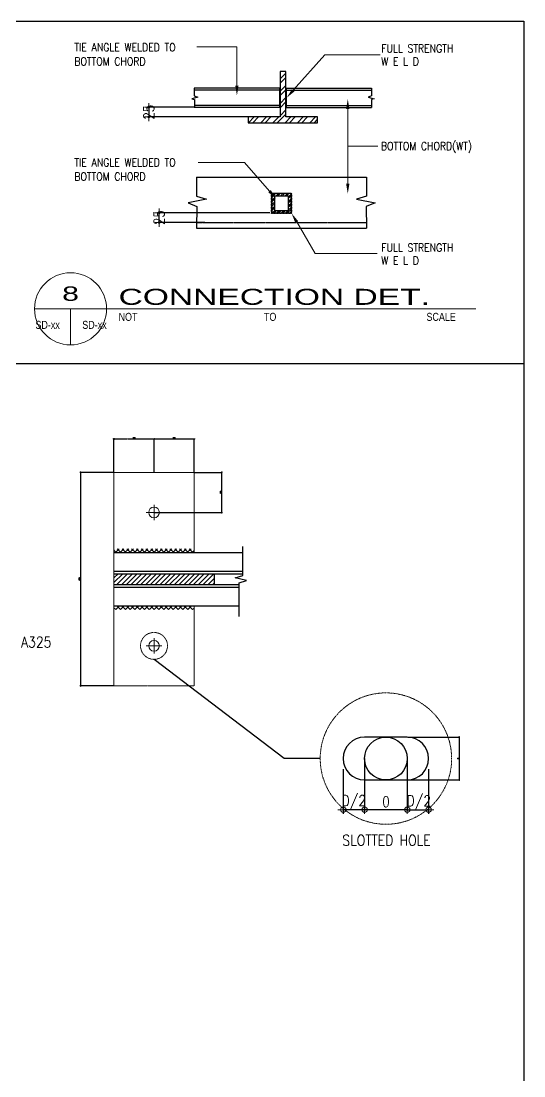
# Model space of a CAD drawing. Header units: millimetres. Extents: x -14320 to 437400, y -59080 to 73710.
# Drawn here: x 46562 to 55980, y -33711 to -13951 of the extents above; entities that cross this region are included whole.
import ezdxf
from ezdxf.enums import TextEntityAlignment as Align

# ---------------------------------------------------------------- set-up
doc = ezdxf.new("R2010")
doc.units = ezdxf.units.MM
doc.header["$LTSCALE"] = 10
doc.header["$MEASUREMENT"] = 0
for name, pattern in [('DASHDOT2', [0.5, 0.25, -0.125, 0, -0.125]), ('HIDDEN2', [0.1875, 0.125, -0.0625]), ('PHANTOM2', [1.25, 0.625, -0.125, 0.125, -0.125, 0.125, -0.125])]:
    doc.linetypes.add(name, pattern=pattern)
doc.layers.add('ANG', color=5, linetype='Continuous')
doc.layers.add('truss', color=3, linetype='Continuous')
for name, color, linetype, lineweight in [('DIM', 8, 'Continuous', 5), ('GRID', 9, 'Continuous', 5), ('HATCH', 8, 'Continuous', 5), ('S-Ablt', 1, 'Continuous', 9), ('S-Anno-Symb', 143, 'PHANTOM2', 13), ('S-DIMN-100', 1, 'Continuous', 5), ('TEXT', 2, 'Continuous', 20), ('WELD', 251, 'Continuous', 5)]:
    doc.layers.add(name, color=color, linetype=linetype, lineweight=lineweight)
doc.styles.add('1', font='simplex.shx', dxfattribs={"width": 0.85, "height": 40})
doc.styles.add('100', font='ROMANS.shx', dxfattribs={"width": 0.8, "height": 200})
doc.styles.add('40', font='simplex.shx', dxfattribs={"width": 0.8, "height": 20})
doc.styles.add('TITLE1', font='HELV.shx', dxfattribs={"height": 500})
doc.styles.add('TITLE2', font='HELV.shx', dxfattribs={"height": 400})
doc.dimstyles.new('ESCA10', dxfattribs={"dimtxt": 20, "dimasz": 0.25, "dimexe": 10, "dimexo": 10, "dimgap": 10, "dimtad": 1, "dimdec": 0, "dimrnd": 1, "dimdsep": 46, "dimtxsty": '40', "dimblk1": 'ESCADIM_ARW', "dimblk2": 'ESCADIM_ARW', "dimsah": 1, "dimcen": 50, "dimclrd": 1, "dimclre": 1, "dimclrt": 52, "dimadec": 0, "dimazin": 0, "dimtfac": 1, "dimtdec": 0, "dimtofl": 0, "dimtmove": 0, "dimatfit": 3, "dimldrblk": 'ESCADIM_ARW', "dimfxl": 1, "dimtolj": 1, "dimtzin": 0, "dimarcsym": 0})
doc.dimstyles.new('S-100-DIM-DB', dxfattribs={"dimscale": 50, "dimtxt": 2.5, "dimasz": 0.008, "dimexe": 0, "dimexo": 0, "dimgap": 1, "dimtad": 1, "dimdec": 0, "dimrnd": 0.5, "dimdsep": 46, "dimtxsty": '100', "dimblk": 'ESCA-DOT-1', "dimcen": 0.0025, "dimclrd": 1, "dimclre": 1, "dimclrt": 52, "dimadec": 0, "dimazin": 2, "dimtfac": 1, "dimtdec": 0, "dimtix": 1, "dimtmove": 2, "dimatfit": 3, "dimldrblk": 'ESCA-DOT-1', "dimfxl": 1, "dimtolj": 1, "dimtzin": 0, "dimarcsym": 0})

# ---------------------------------------------------------------- blocks, each defined once
blk = doc.blocks.new('ESCA-DOT-1')
at = {"layer": 'S-DIMN-100', "color": 5}
for p, q in [((-200, 0), (200, 0)), ((0, -200), (0, 200))]:
    blk.add_line(p, q, dxfattribs=at)
at = {"layer": 'S-DIMN-100', "color": 1, "const_width": 60}
blk.add_lwpolyline([(-30, 0, 1), (30, 0, 1)], format="xyb", close=True, dxfattribs=at)
blk = doc.blocks.new('*D185')
at = {"layer": 'Defpoints', "color": 0, "transparency": 16777216}
for p in [(49806, -15566), (48953, -15747), (50817, -15747)]:
    blk.add_point(p, dxfattribs=at)
at = {"layer": 'DIM', "color": 1, "lineweight": -2, "transparency": 16777216}
for p, q in [((49806, -15566), (48953, -15566)), ((48953, -15567), (48953, -15746)), ((50817, -15747), (48953, -15747))]:
    blk.add_line(p, q, dxfattribs=at)
at = {"layer": 'DIM', "color": 1, "lineweight": -2, "transparency": 16777216, "xscale": 0.4, "yscale": 0.4, "zscale": 0.4}
for p, rotation in [((48953, -15566), 90), ((48953, -15747), 270)]:
    blk.add_blockref('ESCA-DOT-1', p, dxfattribs=dict(at, rotation=rotation))
at = {"layer": 'DIM', "color": 52, "transparency": 16777216, "insert": (48953, -15657), "char_height": 200, "attachment_point": 5, "rotation": 90, "style": '100'}
blk.add_mtext('\\A1;25', dxfattribs=at)
blk = doc.blocks.new('*D186')
at = {"layer": 'Defpoints', "color": 0, "transparency": 16777216}
for p in [(49148, -17543), (51220, -17543), (50001, -17723)]:
    blk.add_point(p, dxfattribs=at)
at = {"layer": 'DIM', "color": 1, "lineweight": -2, "transparency": 16777216}
for p, q in [((51220, -17543), (49148, -17543)), ((49148, -17723), (49148, -17544)), ((50001, -17723), (49148, -17723))]:
    blk.add_line(p, q, dxfattribs=at)
at = {"layer": 'DIM', "color": 1, "lineweight": -2, "transparency": 16777216, "xscale": 0.4, "yscale": 0.4, "zscale": 0.4}
for p, rotation in [((49148, -17543), 90), ((49148, -17723), 270)]:
    blk.add_blockref('ESCA-DOT-1', p, dxfattribs=dict(at, rotation=rotation))
at = {"layer": 'DIM', "color": 52, "transparency": 16777216, "insert": (49148, -17633), "char_height": 200, "attachment_point": 5, "rotation": 90, "style": '100'}
blk.add_mtext('\\A1;25', dxfattribs=at)
blk = doc.blocks.new('*X150')
at = {"color": 0}
for p, q in [((-11.847, 53.69), (-11.845, 53.693)), ((-11.841, 53.685), (-11.847, 53.691)), ((-11.847, 53.684), (-11.841, 53.69)), ((-11.841, 53.679), (-11.847, 53.685)), ((-11.847, 53.678), (-11.841, 53.684)), ((-11.841, 53.673), (-11.847, 53.679)), ((-11.847, 53.672), (-11.841, 53.678)), ((-11.841, 53.667), (-11.847, 53.673)), ((-11.847, 53.666), (-11.841, 53.672)), ((-11.841, 53.661), (-11.847, 53.667)), ((-11.847, 53.66), (-11.841, 53.666)), ((-11.841, 53.655), (-11.847, 53.661)), ((-11.847, 53.654), (-11.841, 53.66)), ((-11.841, 53.649), (-11.847, 53.655)), ((-11.847, 53.648), (-11.841, 53.654)), ((-11.841, 53.643), (-11.847, 53.649)), ((-11.847, 53.642), (-11.841, 53.648)), ((-11.841, 53.637), (-11.847, 53.643)), ((-11.847, 53.636), (-11.841, 53.642)), ((-11.841, 53.631), (-11.847, 53.637)), ((-11.847, 53.63), (-11.841, 53.636)), ((-11.841, 53.625), (-11.847, 53.631)), ((-11.847, 53.624), (-11.841, 53.63)), ((-11.841, 53.619), (-11.847, 53.625)), ((-11.847, 53.618), (-11.841, 53.624)), ((-11.841, 53.613), (-11.847, 53.619)), ((-11.847, 53.612), (-11.841, 53.618)), ((-11.841, 53.607), (-11.847, 53.613)), ((-11.847, 53.606), (-11.841, 53.612)), ((-11.841, 53.601), (-11.847, 53.607)), ((-11.847, 53.6), (-11.841, 53.606)), ((-11.841, 53.595), (-11.847, 53.601)), ((-11.847, 53.594), (-11.841, 53.6)), ((-11.841, 53.589), (-11.847, 53.595)), ((-11.847, 53.588), (-11.841, 53.594)), ((-11.841, 53.583), (-11.847, 53.589)), ((-11.847, 53.582), (-11.841, 53.588)), ((-11.841, 53.577), (-11.847, 53.583)), ((-11.847, 53.576), (-11.841, 53.582)), ((-11.841, 53.571), (-11.847, 53.577)), ((-11.847, 53.57), (-11.841, 53.576)), ((-11.841, 53.565), (-11.847, 53.571)), ((-11.847, 53.564), (-11.841, 53.57)), ((-11.841, 53.559), (-11.847, 53.565)), ((-11.847, 53.558), (-11.841, 53.564)), ((-11.841, 53.553), (-11.847, 53.559)), ((-11.847, 53.552), (-11.841, 53.558)), ((-11.841, 53.547), (-11.847, 53.553)), ((-11.847, 53.546), (-11.841, 53.552)), ((-11.841, 53.541), (-11.847, 53.547)), ((-11.847, 53.54), (-11.841, 53.546)), ((-11.841, 53.535), (-11.847, 53.541)), ((-11.847, 53.534), (-11.841, 53.54)), ((-11.841, 53.529), (-11.847, 53.535)), ((-11.847, 53.528), (-11.841, 53.534)), ((-11.841, 53.523), (-11.847, 53.529)), ((-11.847, 53.522), (-11.841, 53.528)), ((-11.841, 53.517), (-11.847, 53.523)), ((-11.847, 53.516), (-11.841, 53.522)), ((-11.841, 53.511), (-11.847, 53.517)), ((-11.847, 53.51), (-11.841, 53.516)), ((-11.841, 53.505), (-11.847, 53.511)), ((-11.847, 53.504), (-11.841, 53.51)), ((-11.841, 53.499), (-11.847, 53.505)), ((-11.847, 53.498), (-11.841, 53.504)), ((-11.841, 53.493), (-11.847, 53.499)), ((-11.847, 53.492), (-11.841, 53.498)), ((-11.841, 53.487), (-11.847, 53.493)), ((-11.847, 53.486), (-11.841, 53.492)), ((-11.841, 53.481), (-11.847, 53.487)), ((-11.847, 53.48), (-11.841, 53.486)), ((-11.841, 53.475), (-11.847, 53.481)), ((-11.847, 53.474), (-11.841, 53.48)), ((-11.841, 53.469), (-11.847, 53.475)), ((-11.847, 53.468), (-11.841, 53.474)), ((-11.841, 53.463), (-11.847, 53.469)), ((-11.847, 53.462), (-11.841, 53.468)), ((-11.841, 53.457), (-11.847, 53.463)), ((-11.847, 53.456), (-11.841, 53.462)), ((-11.841, 53.451), (-11.847, 53.457)), ((-11.847, 53.45), (-11.841, 53.456)), ((-11.841, 53.445), (-11.847, 53.451)), ((-11.847, 53.444), (-11.841, 53.45)), ((-11.841, 53.439), (-11.847, 53.445)), ((-11.847, 53.438), (-11.841, 53.444)), ((-11.841, 53.433), (-11.847, 53.439)), ((-11.847, 53.432), (-11.841, 53.438)), ((-11.841, 53.427), (-11.847, 53.433)), ((-11.847, 53.426), (-11.841, 53.432)), ((-11.841, 53.691), (-11.843, 53.693)), ((-11.841, 53.421), (-11.847, 53.427)), ((-11.847, 53.42), (-11.841, 53.426)), ((-11.841, 53.415), (-11.847, 53.421)), ((-11.847, 53.414), (-11.841, 53.42)), ((-11.841, 53.409), (-11.847, 53.415)), ((-11.847, 53.408), (-11.841, 53.414)), ((-11.841, 53.403), (-11.847, 53.409)), ((-11.847, 53.402), (-11.841, 53.408)), ((-11.841, 53.397), (-11.847, 53.403)), ((-11.847, 53.396), (-11.841, 53.402)), ((-11.841, 53.391), (-11.847, 53.397)), ((-11.847, 53.39), (-11.841, 53.396)), ((-11.841, 53.385), (-11.847, 53.391)), ((-11.847, 53.384), (-11.841, 53.39)), ((-11.841, 53.379), (-11.847, 53.385)), ((-11.847, 53.378), (-11.841, 53.384)), ((-11.841, 53.373), (-11.847, 53.379)), ((-11.847, 53.372), (-11.841, 53.378)), ((-11.841, 53.367), (-11.847, 53.373)), ((-11.847, 53.366), (-11.841, 53.372)), ((-11.841, 53.361), (-11.847, 53.367)), ((-11.847, 53.36), (-11.841, 53.366)), ((-11.841, 53.355), (-11.847, 53.361)), ((-11.847, 53.354), (-11.841, 53.36)), ((-11.841, 53.349), (-11.847, 53.355)), ((-11.847, 53.348), (-11.841, 53.354)), ((-11.841, 53.343), (-11.847, 53.349)), ((-11.847, 53.342), (-11.841, 53.348)), ((-11.841, 53.337), (-11.847, 53.343)), ((-11.847, 53.336), (-11.841, 53.342)), ((-11.841, 53.331), (-11.847, 53.337)), ((-11.847, 53.33), (-11.841, 53.336)), ((-11.841, 53.325), (-11.847, 53.331)), ((-11.847, 53.324), (-11.841, 53.33)), ((-11.841, 53.319), (-11.847, 53.325)), ((-11.847, 53.318), (-11.841, 53.324)), ((-11.841, 53.313), (-11.847, 53.319)), ((-11.847, 53.312), (-11.841, 53.318)), ((-11.841, 53.307), (-11.847, 53.313)), ((-11.847, 53.306), (-11.841, 53.312)), ((-11.841, 53.301), (-11.847, 53.307)), ((-11.847, 53.3), (-11.841, 53.306)), ((-11.841, 53.295), (-11.847, 53.301)), ((-11.847, 53.294), (-11.841, 53.3)), ((-11.841, 53.289), (-11.847, 53.295)), ((-11.847, 53.288), (-11.841, 53.294)), ((-11.841, 53.283), (-11.847, 53.289)), ((-11.847, 53.282), (-11.841, 53.288)), ((-11.841, 53.277), (-11.847, 53.283)), ((-11.847, 53.276), (-11.841, 53.282)), ((-11.841, 53.271), (-11.847, 53.277)), ((-11.847, 53.27), (-11.841, 53.276)), ((-11.841, 53.265), (-11.847, 53.271)), ((-11.847, 53.264), (-11.841, 53.27)), ((-11.841, 53.259), (-11.847, 53.265)), ((-11.847, 53.258), (-11.841, 53.264)), ((-11.841, 53.253), (-11.847, 53.259)), ((-11.847, 53.252), (-11.841, 53.258)), ((-11.841, 53.247), (-11.847, 53.253)), ((-11.847, 53.246), (-11.841, 53.252)), ((-11.841, 53.241), (-11.847, 53.247)), ((-11.847, 53.24), (-11.841, 53.246)), ((-11.841, 53.235), (-11.847, 53.241)), ((-11.847, 53.234), (-11.841, 53.24)), ((-11.841, 53.229), (-11.847, 53.235)), ((-11.847, 53.228), (-11.841, 53.234)), ((-11.841, 53.223), (-11.847, 53.229)), ((-11.847, 53.222), (-11.841, 53.228)), ((-11.841, 53.217), (-11.847, 53.223)), ((-11.847, 53.216), (-11.841, 53.222)), ((-11.841, 53.211), (-11.847, 53.217)), ((-11.847, 53.21), (-11.841, 53.216)), ((-11.841, 53.205), (-11.847, 53.211)), ((-11.847, 53.204), (-11.841, 53.21)), ((-11.841, 53.199), (-11.847, 53.205)), ((-11.847, 53.198), (-11.841, 53.204)), ((-11.841, 53.193), (-11.847, 53.199)), ((-11.847, 53.192), (-11.841, 53.198))]:
    blk.add_line(p, q, dxfattribs=at)
blk = doc.blocks.new('*X149')
at = {"color": 0}
for p, q in [((6.9253, 59.8897), (6.9558, 59.9202)), ((6.9433, 59.8702), (6.9933, 59.9202)), ((7.0119, 59.8702), (7.0619, 59.9202)), ((7.0494, 59.8702), (7.0994, 59.9202)), ((7.1179, 59.8702), (7.1679, 59.9202)), ((7.1554, 59.8702), (7.2054, 59.9202)), ((7.2003, 59.8465), (7.274, 59.9202)), ((7.2615, 59.8702), (7.3115, 59.9202)), ((7.3301, 59.8702), (7.3801, 59.9202)), ((7.3676, 59.8702), (7.4176, 59.9202)), ((7.4361, 59.8702), (7.4861, 59.9202)), ((7.4736, 59.8702), (7.5236, 59.9202)), ((7.2003, 59.809), (7.2503, 59.859)), ((7.2003, 59.7405), (7.2503, 59.7905)), ((7.2003, 59.703), (7.2503, 59.753)), ((7.2003, 59.6344), (7.2503, 59.6844)), ((7.2003, 59.5969), (7.2503, 59.6469)), ((7.2003, 59.5283), (7.2503, 59.5783)), ((7.2003, 59.4908), (7.2503, 59.5408))]:
    blk.add_line(p, q, dxfattribs=at)
blk = doc.blocks.new('*X151')
at = {"color": 0}
for p, q in [((-11.99, 51.119), (-11.915, 51.194)), ((-11.99, 51.151), (-11.946, 51.194)), ((-11.99, 51.062), (-11.94, 51.112)), ((-11.99, 51.031), (-11.94, 51.081)), ((-11.99, 50.974), (-11.94, 51.024)), ((-11.908, 51.144), (-11.858, 51.194)), ((-11.877, 51.144), (-11.827, 51.194)), ((-11.82, 51.144), (-11.77, 51.194)), ((-11.788, 51.144), (-11.738, 51.194)), ((-11.731, 51.144), (-11.681, 51.194)), ((-11.7, 51.144), (-11.65, 51.194)), ((-11.655, 51.132), (-11.605, 51.182)), ((-11.655, 51.1), (-11.605, 51.15)), ((-11.655, 51.043), (-11.605, 51.093)), ((-11.655, 51.012), (-11.605, 51.062)), ((-11.99, 50.943), (-11.94, 50.993)), ((-11.99, 50.885), (-11.94, 50.935)), ((-11.99, 50.854), (-11.94, 50.904)), ((-11.978, 50.809), (-11.928, 50.859)), ((-11.946, 50.809), (-11.896, 50.859)), ((-11.889, 50.809), (-11.839, 50.859)), ((-11.858, 50.809), (-11.808, 50.859)), ((-11.801, 50.809), (-11.751, 50.859)), ((-11.769, 50.809), (-11.719, 50.859)), ((-11.712, 50.809), (-11.662, 50.859)), ((-11.681, 50.809), (-11.605, 50.885)), ((-11.655, 50.955), (-11.605, 51.005)), ((-11.655, 50.924), (-11.605, 50.974)), ((-11.655, 50.867), (-11.605, 50.917)), ((-11.624, 50.809), (-11.605, 50.828))]:
    blk.add_line(p, q, dxfattribs=at)
blk = doc.blocks.new('*X152')
at = {"color": 0}
for p, q in [((-11.874, 51.605), (-11.869, 51.611)), ((-11.868, 51.6), (-11.874, 51.606)), ((-11.874, 51.599), (-11.869, 51.605)), ((-11.868, 51.594), (-11.874, 51.6)), ((-11.874, 51.593), (-11.868, 51.599)), ((-11.868, 51.588), (-11.874, 51.594)), ((-11.874, 51.587), (-11.868, 51.593)), ((-11.868, 51.582), (-11.874, 51.588)), ((-11.874, 51.581), (-11.868, 51.587)), ((-11.868, 51.576), (-11.874, 51.582)), ((-11.874, 51.575), (-11.868, 51.581)), ((-11.868, 51.57), (-11.874, 51.576)), ((-11.874, 51.569), (-11.868, 51.575)), ((-11.868, 51.564), (-11.874, 51.57)), ((-11.874, 51.563), (-11.868, 51.569)), ((-11.868, 51.558), (-11.874, 51.564)), ((-11.874, 51.557), (-11.868, 51.563)), ((-11.868, 51.552), (-11.874, 51.558)), ((-11.874, 51.551), (-11.868, 51.557)), ((-11.868, 51.546), (-11.874, 51.552)), ((-11.874, 51.545), (-11.868, 51.551)), ((-11.868, 51.54), (-11.874, 51.546)), ((-11.874, 51.539), (-11.868, 51.545)), ((-11.868, 51.534), (-11.874, 51.54)), ((-11.874, 51.533), (-11.868, 51.539)), ((-11.867, 51.605), (-11.873, 51.611)), ((-11.868, 51.605), (-11.862, 51.611)), ((-11.861, 51.605), (-11.867, 51.611)), ((-11.862, 51.605), (-11.857, 51.611)), ((-11.856, 51.605), (-11.861, 51.611)), ((-11.856, 51.605), (-11.851, 51.611)), ((-11.85, 51.605), (-11.855, 51.611)), ((-11.85, 51.605), (-11.845, 51.611)), ((-11.844, 51.606), (-11.849, 51.611)), ((-11.844, 51.606), (-11.839, 51.611)), ((-11.838, 51.606), (-11.843, 51.611)), ((-11.838, 51.606), (-11.833, 51.611)), ((-11.832, 51.606), (-11.837, 51.611)), ((-11.831, 51.606), (-11.827, 51.611)), ((-11.827, 51.606), (-11.831, 51.611)), ((-11.825, 51.606), (-11.821, 51.611)), ((-11.821, 51.606), (-11.825, 51.611)), ((-11.819, 51.606), (-11.815, 51.611)), ((-11.815, 51.607), (-11.819, 51.611)), ((-11.813, 51.607), (-11.809, 51.611)), ((-11.809, 51.607), (-11.813, 51.611)), ((-11.807, 51.607), (-11.803, 51.611)), ((-11.803, 51.607), (-11.807, 51.611)), ((-11.797, 51.607), (-11.801, 51.611)), ((-11.8, 51.607), (-11.797, 51.611)), ((-11.792, 51.607), (-11.795, 51.611)), ((-11.794, 51.607), (-11.791, 51.611)), ((-11.786, 51.607), (-11.789, 51.611)), ((-11.788, 51.607), (-11.785, 51.611)), ((-11.78, 51.608), (-11.783, 51.611)), ((-11.782, 51.608), (-11.779, 51.611)), ((-11.774, 51.608), (-11.777, 51.611)), ((-11.776, 51.608), (-11.773, 51.611)), ((-11.768, 51.608), (-11.771, 51.611)), ((-11.77, 51.608), (-11.767, 51.611)), ((-11.762, 51.608), (-11.765, 51.611)), ((-11.763, 51.608), (-11.761, 51.611)), ((-11.757, 51.608), (-11.759, 51.611)), ((-11.757, 51.608), (-11.755, 51.611)), ((-11.751, 51.608), (-11.753, 51.611)), ((-11.751, 51.608), (-11.749, 51.611)), ((-11.745, 51.609), (-11.747, 51.611)), ((-11.745, 51.609), (-11.743, 51.611)), ((-11.739, 51.609), (-11.741, 51.611)), ((-11.739, 51.609), (-11.737, 51.611)), ((-11.733, 51.609), (-11.735, 51.611)), ((-11.732, 51.609), (-11.731, 51.611)), ((-11.728, 51.609), (-11.729, 51.611)), ((-11.726, 51.609), (-11.725, 51.611)), ((-11.722, 51.609), (-11.723, 51.611)), ((-11.72, 51.609), (-11.719, 51.611)), ((-11.716, 51.61), (-11.717, 51.611)), ((-11.714, 51.61), (-11.713, 51.611)), ((-11.71, 51.61), (-11.711, 51.611)), ((-11.708, 51.61), (-11.707, 51.611)), ((-11.704, 51.61), (-11.705, 51.611)), ((-11.701, 51.61), (-11.701, 51.611)), ((-11.698, 51.61), (-11.699, 51.611)), ((-11.695, 51.61), (-11.695, 51.611)), ((-11.693, 51.61), (-11.693, 51.611)), ((-11.689, 51.61), (-11.689, 51.611)), ((-11.687, 51.61), (-11.687, 51.611)), ((-11.67, 51.6), (-11.681, 51.611)), ((-11.676, 51.599), (-11.67, 51.605)), ((-11.67, 51.594), (-11.676, 51.6)), ((-11.676, 51.593), (-11.67, 51.599)), ((-11.67, 51.588), (-11.676, 51.594)), ((-11.676, 51.587), (-11.67, 51.593)), ((-11.67, 51.582), (-11.676, 51.588)), ((-11.676, 51.581), (-11.67, 51.587)), ((-11.67, 51.576), (-11.676, 51.582)), ((-11.676, 51.575), (-11.67, 51.581)), ((-11.67, 51.57), (-11.676, 51.576)), ((-11.676, 51.569), (-11.67, 51.575)), ((-11.67, 51.564), (-11.676, 51.57)), ((-11.676, 51.563), (-11.67, 51.569)), ((-11.67, 51.558), (-11.676, 51.564)), ((-11.676, 51.557), (-11.67, 51.563)), ((-11.67, 51.552), (-11.676, 51.558)), ((-11.676, 51.551), (-11.67, 51.557)), ((-11.67, 51.546), (-11.676, 51.552)), ((-11.676, 51.545), (-11.67, 51.551)), ((-11.67, 51.54), (-11.676, 51.546)), ((-11.676, 51.539), (-11.67, 51.545)), ((-11.67, 51.534), (-11.676, 51.54)), ((-11.676, 51.533), (-11.67, 51.539)), ((-11.67, 51.606), (-11.675, 51.611)), ((-11.868, 51.528), (-11.874, 51.534)), ((-11.874, 51.527), (-11.868, 51.533)), ((-11.868, 51.522), (-11.874, 51.528)), ((-11.874, 51.521), (-11.868, 51.527)), ((-11.868, 51.516), (-11.874, 51.522)), ((-11.874, 51.515), (-11.868, 51.521)), ((-11.868, 51.51), (-11.874, 51.516)), ((-11.874, 51.509), (-11.868, 51.515)), ((-11.868, 51.504), (-11.874, 51.51)), ((-11.874, 51.503), (-11.868, 51.509)), ((-11.868, 51.498), (-11.874, 51.504)), ((-11.874, 51.497), (-11.868, 51.503)), ((-11.868, 51.492), (-11.874, 51.498)), ((-11.874, 51.491), (-11.868, 51.497)), ((-11.868, 51.486), (-11.874, 51.492)), ((-11.874, 51.485), (-11.868, 51.491)), ((-11.868, 51.48), (-11.874, 51.486)), ((-11.874, 51.479), (-11.868, 51.485)), ((-11.868, 51.474), (-11.874, 51.48)), ((-11.874, 51.473), (-11.868, 51.479)), ((-11.868, 51.468), (-11.874, 51.474)), ((-11.874, 51.467), (-11.868, 51.473)), ((-11.868, 51.462), (-11.874, 51.468)), ((-11.874, 51.461), (-11.868, 51.467)), ((-11.868, 51.456), (-11.874, 51.462)), ((-11.874, 51.455), (-11.868, 51.461)), ((-11.868, 51.45), (-11.874, 51.456)), ((-11.874, 51.449), (-11.868, 51.455)), ((-11.868, 51.444), (-11.874, 51.45)), ((-11.874, 51.443), (-11.868, 51.449)), ((-11.868, 51.438), (-11.874, 51.444)), ((-11.874, 51.437), (-11.868, 51.443)), ((-11.868, 51.432), (-11.874, 51.438)), ((-11.874, 51.431), (-11.868, 51.437)), ((-11.868, 51.426), (-11.874, 51.432)), ((-11.874, 51.425), (-11.868, 51.431)), ((-11.67, 51.528), (-11.676, 51.534)), ((-11.676, 51.527), (-11.67, 51.533)), ((-11.67, 51.522), (-11.676, 51.528)), ((-11.676, 51.521), (-11.67, 51.527)), ((-11.67, 51.516), (-11.676, 51.522)), ((-11.676, 51.515), (-11.67, 51.521)), ((-11.67, 51.51), (-11.676, 51.516)), ((-11.676, 51.509), (-11.67, 51.515)), ((-11.67, 51.504), (-11.676, 51.51)), ((-11.676, 51.503), (-11.67, 51.509)), ((-11.67, 51.498), (-11.676, 51.504)), ((-11.676, 51.497), (-11.67, 51.503)), ((-11.67, 51.492), (-11.676, 51.498)), ((-11.676, 51.491), (-11.67, 51.497)), ((-11.67, 51.486), (-11.676, 51.492)), ((-11.676, 51.485), (-11.67, 51.491)), ((-11.67, 51.48), (-11.676, 51.486)), ((-11.676, 51.479), (-11.67, 51.485)), ((-11.67, 51.474), (-11.676, 51.48)), ((-11.676, 51.473), (-11.67, 51.479)), ((-11.67, 51.468), (-11.676, 51.474)), ((-11.676, 51.467), (-11.67, 51.473)), ((-11.67, 51.462), (-11.676, 51.468)), ((-11.676, 51.461), (-11.67, 51.467)), ((-11.67, 51.456), (-11.676, 51.462)), ((-11.676, 51.455), (-11.67, 51.461)), ((-11.67, 51.45), (-11.676, 51.456)), ((-11.676, 51.449), (-11.67, 51.455)), ((-11.67, 51.444), (-11.676, 51.45)), ((-11.676, 51.443), (-11.67, 51.449)), ((-11.67, 51.438), (-11.676, 51.444)), ((-11.676, 51.437), (-11.67, 51.443)), ((-11.67, 51.432), (-11.676, 51.438)), ((-11.676, 51.431), (-11.67, 51.437)), ((-11.67, 51.426), (-11.676, 51.432)), ((-11.676, 51.425), (-11.67, 51.431)), ((-11.868, 51.42), (-11.874, 51.426)), ((-11.874, 51.419), (-11.868, 51.425)), ((-11.868, 51.414), (-11.874, 51.42)), ((-11.874, 51.413), (-11.868, 51.419)), ((-11.867, 51.407), (-11.874, 51.414)), ((-11.873, 51.407), (-11.874, 51.408)), ((-11.869, 51.407), (-11.863, 51.413)), ((-11.861, 51.407), (-11.867, 51.413)), ((-11.863, 51.407), (-11.857, 51.413)), ((-11.855, 51.407), (-11.861, 51.413)), ((-11.857, 51.407), (-11.851, 51.413)), ((-11.849, 51.407), (-11.855, 51.413)), ((-11.851, 51.407), (-11.845, 51.413)), ((-11.843, 51.407), (-11.849, 51.413)), ((-11.845, 51.407), (-11.839, 51.413)), ((-11.837, 51.407), (-11.843, 51.413)), ((-11.839, 51.407), (-11.833, 51.413)), ((-11.831, 51.407), (-11.837, 51.413)), ((-11.833, 51.407), (-11.827, 51.413)), ((-11.825, 51.407), (-11.831, 51.413)), ((-11.827, 51.407), (-11.821, 51.413)), ((-11.819, 51.407), (-11.825, 51.413)), ((-11.821, 51.407), (-11.815, 51.413)), ((-11.813, 51.407), (-11.819, 51.413)), ((-11.815, 51.407), (-11.809, 51.413)), ((-11.807, 51.407), (-11.813, 51.413)), ((-11.809, 51.407), (-11.803, 51.413)), ((-11.801, 51.407), (-11.807, 51.413)), ((-11.803, 51.407), (-11.797, 51.413)), ((-11.795, 51.407), (-11.801, 51.413)), ((-11.797, 51.407), (-11.791, 51.413)), ((-11.789, 51.407), (-11.795, 51.413)), ((-11.791, 51.407), (-11.785, 51.413)), ((-11.783, 51.407), (-11.789, 51.413)), ((-11.785, 51.407), (-11.779, 51.413)), ((-11.777, 51.407), (-11.783, 51.413)), ((-11.779, 51.407), (-11.773, 51.413)), ((-11.771, 51.407), (-11.777, 51.413)), ((-11.773, 51.407), (-11.767, 51.413)), ((-11.765, 51.407), (-11.771, 51.413)), ((-11.767, 51.407), (-11.761, 51.413)), ((-11.759, 51.407), (-11.765, 51.413)), ((-11.761, 51.407), (-11.755, 51.413)), ((-11.753, 51.407), (-11.759, 51.413)), ((-11.755, 51.407), (-11.749, 51.413)), ((-11.747, 51.407), (-11.753, 51.413)), ((-11.749, 51.407), (-11.743, 51.413)), ((-11.741, 51.407), (-11.747, 51.413)), ((-11.743, 51.407), (-11.737, 51.413)), ((-11.735, 51.407), (-11.741, 51.413)), ((-11.737, 51.407), (-11.731, 51.413)), ((-11.729, 51.407), (-11.735, 51.413)), ((-11.731, 51.407), (-11.725, 51.413)), ((-11.723, 51.407), (-11.729, 51.413)), ((-11.725, 51.407), (-11.719, 51.413)), ((-11.717, 51.407), (-11.723, 51.413)), ((-11.719, 51.407), (-11.713, 51.413)), ((-11.711, 51.407), (-11.717, 51.413)), ((-11.713, 51.407), (-11.707, 51.413)), ((-11.705, 51.407), (-11.711, 51.413)), ((-11.707, 51.407), (-11.701, 51.413)), ((-11.699, 51.407), (-11.705, 51.413)), ((-11.701, 51.407), (-11.695, 51.413)), ((-11.693, 51.407), (-11.699, 51.413)), ((-11.695, 51.407), (-11.689, 51.413)), ((-11.687, 51.407), (-11.693, 51.413)), ((-11.689, 51.407), (-11.683, 51.413)), ((-11.681, 51.407), (-11.687, 51.413)), ((-11.683, 51.407), (-11.677, 51.413)), ((-11.675, 51.407), (-11.681, 51.413)), ((-11.677, 51.407), (-11.67, 51.413)), ((-11.67, 51.42), (-11.676, 51.426)), ((-11.676, 51.419), (-11.67, 51.425)), ((-11.67, 51.414), (-11.676, 51.42)), ((-11.676, 51.413), (-11.67, 51.419)), ((-11.67, 51.408), (-11.676, 51.414)), ((-11.671, 51.407), (-11.67, 51.407))]:
    blk.add_line(p, q, dxfattribs=at)
blk = doc.blocks.new('C')
at = {"layer": 'DIM', "color": 9, "linetype": 'Continuous'}
for q in [(-1, 0), (1, 0)]:
    blk.add_line((0, 0), q, dxfattribs=at)
blk.add_circle((0, 0), 0.5, dxfattribs=at)
blk = doc.blocks.new('*D202')
at = {"layer": 'Defpoints', "color": 0, "transparency": 16777216}
for p in [(52995, -27767), (53795, -27766), (52995, -28724)]:
    blk.add_point(p, dxfattribs=at)
at = {"layer": 'DIM', "color": 1, "lineweight": -2, "transparency": 16777216}
for p, q in [((52995, -27767), (52995, -28724)), ((53795, -27766), (53795, -28724)), ((53795, -28724), (52996, -28724))]:
    blk.add_line(p, q, dxfattribs=at)
at = {"layer": 'DIM', "color": 1, "lineweight": -2, "transparency": 16777216, "xscale": 0.4, "yscale": 0.4, "zscale": 0.4, "rotation": 180}
blk.add_blockref('ESCA-DOT-1', (52995, -28724), dxfattribs=at)
at = {"layer": 'DIM', "color": 1, "lineweight": -2, "transparency": 16777216, "xscale": 0.4, "yscale": 0.4, "zscale": 0.4}
blk.add_blockref('ESCA-DOT-1', (53795, -28724), dxfattribs=at)
at = {"layer": 'DIM', "color": 52, "transparency": 16777216, "insert": (53395, -28574), "char_height": 200, "attachment_point": 5, "style": '100'}
blk.add_mtext('\\A1;0', dxfattribs=at)
blk = doc.blocks.new('ESCADIM_ARW')
at = {"color": 9}
blk.add_line((75, 0), (-75, 0), dxfattribs=at)
blk.add_circle((0, 0), 37.5, dxfattribs=at)
blk = doc.blocks.new('*D203')
at = {"layer": 'Defpoints', "color": 0, "transparency": 16777216}
for p in [(53795, -27366), (53795, -28166), (54765, -28166)]:
    blk.add_point(p, dxfattribs=at)
at = {"layer": 'S-Anno-Symb', "color": 1, "lineweight": -2, "transparency": 16777216}
for p, q in [((53805, -27366), (54775, -27366)), ((54765, -27366), (54765, -28166)), ((53805, -28166), (54775, -28166))]:
    blk.add_line(p, q, dxfattribs=at)
at = {"layer": 'S-Anno-Symb', "color": 1, "lineweight": -2, "transparency": 16777216, "xscale": 0.25, "yscale": 0.25, "zscale": 0.25}
for p, rotation in [((54765, -27366), 90), ((54765, -28166), 270)]:
    blk.add_blockref('ESCADIM_ARW', p, dxfattribs=dict(at, rotation=rotation))
at = {"layer": 'S-Anno-Symb', "color": 52, "transparency": 16777216, "insert": (54745, -27766), "char_height": 20, "attachment_point": 5, "rotation": 90, "style": '40'}
blk.add_mtext('\\A1;D', dxfattribs=at)
blk = doc.blocks.new('*D204')
at = {"layer": 'Defpoints', "color": 0, "transparency": 16777216}
for p in [(48302, -22405), (47675, -26405), (48302, -26405)]:
    blk.add_point(p, dxfattribs=at)
at = {"layer": 'S-Anno-Symb', "color": 1, "lineweight": -2, "transparency": 16777216}
for p, q in [((48292, -22405), (47665, -22405)), ((47675, -22405), (47675, -26404)), ((48292, -26405), (47665, -26405))]:
    blk.add_line(p, q, dxfattribs=at)
at = {"layer": 'S-Anno-Symb', "color": 1, "lineweight": -2, "transparency": 16777216, "xscale": 0.25, "yscale": 0.25, "zscale": 0.25}
for p, rotation in [((47675, -22405), 90), ((47675, -26405), 270)]:
    blk.add_blockref('ESCADIM_ARW', p, dxfattribs=dict(at, rotation=rotation))
at = {"layer": 'S-Anno-Symb', "color": 52, "transparency": 16777216, "insert": (47655, -24405), "char_height": 20, "attachment_point": 5, "rotation": 90, "style": '40'}
blk.add_mtext('\\A1;4000', dxfattribs=at)
blk = doc.blocks.new('*D205')
at = {"layer": 'Defpoints', "color": 0, "transparency": 16777216}
for p in [(49052, -21779), (48302, -22405), (49052, -22405)]:
    blk.add_point(p, dxfattribs=at)
at = {"layer": 'S-Anno-Symb', "color": 1, "lineweight": -2, "transparency": 16777216}
for p, q in [((48302, -22395), (48302, -21769)), ((48302, -21779), (49051, -21779)), ((49052, -22395), (49052, -21769))]:
    blk.add_line(p, q, dxfattribs=at)
at = {"layer": 'S-Anno-Symb', "color": 1, "lineweight": -2, "transparency": 16777216, "xscale": 0.25, "yscale": 0.25, "zscale": 0.25, "rotation": 180}
blk.add_blockref('ESCADIM_ARW', (48302, -21779), dxfattribs=at)
at = {"layer": 'S-Anno-Symb', "color": 1, "lineweight": -2, "transparency": 16777216, "xscale": 0.25, "yscale": 0.25, "zscale": 0.25}
blk.add_blockref('ESCADIM_ARW', (49052, -21779), dxfattribs=at)
at = {"layer": 'S-Anno-Symb', "color": 52, "transparency": 16777216, "insert": (48677, -21759), "char_height": 20, "attachment_point": 5, "style": '40'}
blk.add_mtext('\\A1;750', dxfattribs=at)
blk = doc.blocks.new('*D206')
at = {"layer": 'Defpoints', "color": 0, "transparency": 16777216}
for p in [(49802, -21779), (49052, -22405), (49802, -22405)]:
    blk.add_point(p, dxfattribs=at)
at = {"layer": 'S-Anno-Symb', "color": 1, "lineweight": -2, "transparency": 16777216}
for p, q in [((49052, -22395), (49052, -21769)), ((49052, -21779), (49801, -21779)), ((49802, -22395), (49802, -21769))]:
    blk.add_line(p, q, dxfattribs=at)
at = {"layer": 'S-Anno-Symb', "color": 1, "lineweight": -2, "transparency": 16777216, "xscale": 0.25, "yscale": 0.25, "zscale": 0.25, "rotation": 180}
blk.add_blockref('ESCADIM_ARW', (49052, -21779), dxfattribs=at)
at = {"layer": 'S-Anno-Symb', "color": 1, "lineweight": -2, "transparency": 16777216, "xscale": 0.25, "yscale": 0.25, "zscale": 0.25}
blk.add_blockref('ESCADIM_ARW', (49802, -21779), dxfattribs=at)
at = {"layer": 'S-Anno-Symb', "color": 52, "transparency": 16777216, "insert": (49427, -21759), "char_height": 20, "attachment_point": 5, "style": '40'}
blk.add_mtext('\\A1;750', dxfattribs=at)
blk = doc.blocks.new('*D207')
at = {"layer": 'Defpoints', "color": 0, "transparency": 16777216}
for p in [(49802, -22405), (50320, -22405), (49052, -23155)]:
    blk.add_point(p, dxfattribs=at)
at = {"layer": 'S-Anno-Symb', "color": 1, "lineweight": -2, "transparency": 16777216}
for p, q in [((49812, -22405), (50330, -22405)), ((50320, -23154), (50320, -22405)), ((49062, -23155), (50330, -23155))]:
    blk.add_line(p, q, dxfattribs=at)
at = {"layer": 'S-Anno-Symb', "color": 1, "lineweight": -2, "transparency": 16777216, "xscale": 0.25, "yscale": 0.25, "zscale": 0.25}
for p, rotation in [((50320, -22405), 90), ((50320, -23155), 270)]:
    blk.add_blockref('ESCADIM_ARW', p, dxfattribs=dict(at, rotation=rotation))
at = {"layer": 'S-Anno-Symb', "color": 52, "transparency": 16777216, "insert": (50300, -22780), "char_height": 20, "attachment_point": 5, "rotation": 90, "style": '40'}
blk.add_mtext('\\A1;750', dxfattribs=at)

msp = doc.modelspace()

# ---------------------------------------------------------------- hatches: boundary and pattern name
at = {"layer": 'HATCH'}
h = msp.add_hatch(dxfattribs=at)
h.set_pattern_fill('ANSI31', color=256, scale=20, style=0)
h.set_pattern_definition([(45, (-3259227.61, -407848.385), (-44.9012806, 44.9012806), [])])
h.paths.add_polyline_path([(50176.6, -24304.7), (48301.6, -24304.7), (48301.6, -24504.7), (50176.6, -24504.7)])
at = {"layer": 'WELD'}
h = msp.add_hatch(dxfattribs=at)
h.set_pattern_fill('ANSI37', color=256, scale=20, style=0)
h.set_pattern_definition([(45, (-3259227.61, -407848.385), (-44.9012806, 44.9012806), []), (135, (-3259227.61, -407848.385), (-44.9012806, -44.9012806), [])])
h.paths.add_polyline_path([(49801.6, -24904.7), (48301.6, -24904.7), (48301.6, -24974.7), (49801.6, -24974.7)])
h.paths.add_polyline_path([(49801.6, -23834.7), (48301.6, -23834.7), (48301.6, -23904.7), (49801.6, -23904.7)])

# ---------------------------------------------------------------- linework, layer by layer
at = {"color": 2}
for p, q in [((51411.5, -15205.8), (49805.8, -15205.8)), ((51519.7, -15205.8), (53125.4, -15205.8)), ((51411.5, -15566.4), (49805.8, -15566.4)), ((51519.7, -15566.4), (53125.4, -15566.4)), ((49850.5, -16873.9), (53029.4, -16873.9)), ((49850.5, -17831.6), (53029.4, -17831.6))]:
    msp.add_line(p, q, dxfattribs=at)
at = {"color": 1, "linetype": 'HIDDEN2'}
for p, q in [((51411.5, -15241.8), (49805.8, -15241.8)), ((51519.7, -15241.8), (53125.4, -15241.8)), ((51411.5, -15530.3), (49805.8, -15530.3)), ((51519.7, -15530.3), (53125.4, -15530.3)), ((49850.5, -17723.4), (53029.4, -17723.4))]:
    msp.add_line(p, q, dxfattribs=at)
at = {"color": 1, "linetype": 'ByBlock'}
for p, q in [((52595.5, -27966.2), (52595.5, -28803.5)), ((54195.5, -27966.2), (54195.5, -28803.5)), ((52995.5, -28723.5), (52595.5, -28723.5)), ((53795.1, -28723.5), (54195.1, -28723.5))]:
    msp.add_line(p, q, dxfattribs=at)
msp.add_lwpolyline([(50816.6, -15854.8), (52114.6, -15854.8), (52114.6, -15746.7), (51519.7, -15746.7), (51519.7, -14897.2), (51411.5, -14897.2), (51411.5, -15746.7), (50816.6, -15746.7)], close=True)
at = {"color": 1}
for points in [[(49805.8, -15205.8), (49805.8, -15353.6), (49869.9, -15378.4), (49758.2, -15409.5), (49807.8, -15421.9), (49807.8, -15566.4)], [(53125.4, -15205.8), (53125.4, -15353.6), (53061.4, -15378.4), (53173, -15409.5), (53123.4, -15421.9), (53123.4, -15566.4)], [(49850.5, -16873.9), (49850.5, -17233.2), (50033, -17288.3), (49688.7, -17357.1), (49854, -17425.9), (49850.5, -17831.6)], [(53029.4, -16873.9), (53029.4, -17233.2), (52846.9, -17288.3), (53191.1, -17357.1), (53025.9, -17425.9), (53029.4, -17831.6)], [(50643.9, -25105.6), (50643.9, -24474.2), (50782.9, -24428.5), (50574.5, -24381), (50713.4, -24335.3), (50713.4, -23793.1)], [(52164.9, -27766.2), (51492.1, -27766.8), (49051.6, -25907.1)]]:
    msp.add_lwpolyline(points, dxfattribs=at)
at = {"color": 3}
for points in [[(51259.7, -17543.1), (51620.2, -17543.1), (51620.2, -17182.6), (51259.7, -17182.6)], [(51306.5, -17496.3), (51573.4, -17496.3), (51573.4, -17229.5), (51306.5, -17229.5)]]:
    msp.add_lwpolyline(points, close=True, dxfattribs=at)
at = {"color": 2}
msp.add_lwpolyline([(53795.5, -28166.2, 1), (53795.5, -27366.2), (52995.5, -27366.2, 1), (52995.5, -28166.2)], format="xyb", close=True, dxfattribs=at)
at = {"color": 6}
msp.add_circle((53395.5, -27766.2), 400, dxfattribs=at)
at = {"layer": 'ANG'}
for p, q in [((36179.7, -13950.6), (55979.7, -13950.6)), ((55979.7, -13950.6), (55979.7, -55144.7)), ((36179.7, -20367.8), (55979.7, -20367.8))]:
    msp.add_line(p, q, dxfattribs=at)
at = {"layer": 'DIM', "color": 3, "linetype": 'DASHDOT2'}
for centre, radius in [((49051.6, -25654.7), 252.4), ((53395.5, -27766.2), 1230.6)]:
    msp.add_circle(centre, radius, dxfattribs=at)
at = {"layer": 'S-Ablt'}
for p, q in [((49051.6, -23299.5), (49051.6, -23010)), ((49196.3, -23154.7), (48906.8, -23154.7)), ((48301.6, -24904.7), (48301.6, -23904.7)), ((49196.3, -25654.7), (48906.8, -25654.7)), ((49051.6, -25799.5), (49051.6, -25510))]:
    msp.add_line(p, q, dxfattribs=at)
for centre in [(49051.6, -23154.7), (49051.6, -25654.7)]:
    msp.add_circle(centre, 100, dxfattribs=at)
at = {"layer": 'S-Anno-Symb'}
msp.add_line((48301.6, -22404.7), (48690.9, -22404.7), dxfattribs=at)
msp.add_lwpolyline([(49801.6, -23904.7), (49801.6, -22404.7), (48301.6, -22404.7), (48301.6, -26404.7), (49801.6, -26404.7), (49801.6, -24904.7)], dxfattribs=at)
at = {"layer": 'TEXT', "color": 9}
for p, q in [((50604.3, -14434.9), (49853.8, -14434.9)), ((50604.3, -15157.4), (50604.3, -14434.9)), ((51660, -15246.4), (52251.2, -14580.8)), ((52251.2, -14580.8), (53288, -14580.8)), ((52680.7, -15598.1), (52680.7, -16296.4)), ((52680.7, -16296.4), (53242.8, -16296.4)), ((52680.7, -16994.8), (52680.7, -16296.4)), ((50747.3, -16601.4), (49880.1, -16601.4)), ((51216, -17136.8), (50747.3, -16601.4)), ((51724.1, -17714.1), (52072.2, -18306.1)), ((52072.2, -18306.1), (53232.3, -18306.1))]:
    msp.add_line(p, q, dxfattribs=at)
at = {"layer": 'TEXT', "color": 8}
for p, q in [((46813, -19341.1), (55079.4, -19341.1)), ((47488, -19341.1), (47488, -20016.1))]:
    msp.add_line(p, q, dxfattribs=at)
msp.add_circle((47488, -19341.1), 675, dxfattribs=at)
at = {"layer": 'TEXT'}
for points in [[(50635.6, -15157.4), (50573.1, -15157.4), (50604.3, -15344.9)], [(51683.3, -15267.1), (51636.6, -15225.6), (51535.5, -15386.6)], [(52649.4, -15598.1), (52711.9, -15598.1), (52680.7, -15410.6)], [(51239.5, -17116.2), (51192.5, -17157.4), (51339.5, -17277.9)], [(52649.4, -16994.8), (52711.9, -16994.8), (52680.7, -17182.3)], [(51697.2, -17730), (51751.1, -17698.3), (51629.1, -17552.5)]]:
    msp.add_solid(points, dxfattribs=at)
at = {"layer": 'truss'}
for p, q in [((48301.6, -23904.7), (50713.4, -23904.7)), ((48301.6, -24254.7), (50713.4, -24254.7)), ((48301.6, -24304.7), (50713.4, -24304.7)), ((50176.6, -24304.7), (50176.6, -24504.7)), ((48301.6, -24504.7), (50643.9, -24504.7)), ((48301.6, -24554.7), (50643.9, -24554.7)), ((48301.6, -24904.7), (50643.9, -24904.7))]:
    msp.add_line(p, q, dxfattribs=at)

# ---------------------------------------------------------------- block references
at = {"color": 1, "linetype": 'ByBlock', "yscale": 100, "zscale": 100}
for p, xscale in [((52595.5, -28723.5), 100), ((52995.9, -28723.5), 100), ((54195.1, -28723.5), -100)]:
    msp.add_blockref('C', p, dxfattribs=dict(at, xscale=xscale))
at = {"color": 1, "linetype": 'ByBlock', "xscale": -100, "yscale": 100, "zscale": 100, "rotation": 180}
msp.add_blockref('C', (53795.1, -28723.5), dxfattribs=at)
at = {"layer": 'GRID', "color": 8, "xscale": 2163.461538468488, "yscale": 2163.461538468488, "zscale": 2163.461538468488, "rotation": 180}
msp.add_blockref('*X149', (67097.3, 113780.3), dxfattribs=at)
at = {"layer": 'HATCH'}
for name, p, xscale, yscale, zscale in [('*X150', (59944.6, -53926.5), 721.1538461558521, 721.1538461558521, 721.1538461558521), ('*X150', (59950.7, -53926.5), 721.1538461558521, 721.1538461558521, 721.1538461558521), ('*X150', (42980.5, -53926.5), -721.1538461558521, 721.153846152476, 721.1538461538461), ('*X150', (42986.6, -53926.5), -721.1538461558521, 721.153846152476, 721.1538461538461), ('*X151', (62500.2, -65177), 937.5, 937.5, 937.5)]:
    msp.add_blockref(name, p, dxfattribs=dict(at, xscale=xscale, yscale=yscale, zscale=zscale))
at = {"layer": 'HATCH', "color": 1, "xscale": 1875, "yscale": 1875, "zscale": 1875}
msp.add_blockref('*X152', (73512.8, -113941.8), dxfattribs=at)

# ---------------------------------------------------------------- texts
at = {"layer": 'DIM', "color": 2, "char_height": 200, "attachment_point": 5, "style": '1'}
for insert in [(52795.5, -28586.5), (54013.4, -28589.9)]:
    msp.add_mtext('\\A1;D/2', dxfattribs=dict(at, insert=insert))
at = {"layer": 'TEXT'}
for s, height, style, width, p in [('TIE ANGLE WELDED TO', 150, '1', 0.85, (47560, -14516.7)), ('FULL STRENGTH', 150, '1', 0.85, (53308, -14537.8)), ('BOTTOM CHORD', 150, '1', 0.85, (47560, -14780.9)), ('W E L D', 150, '1', 0.85, (53308, -14780.9)), ('BOTTOM CHORD(WT)', 150, '1', 0.85, (53302.4, -16366.6)), ('TIE ANGLE WELDED TO', 150, '1', 0.85, (47560, -16673.2)), ('BOTTOM CHORD', 150, '1', 0.85, (47560, -16937.5)), ('FULL STRENGTH', 150, '1', 0.85, (53308, -18269.4)), ('W E L D', 150, '1', 0.85, (53308, -18512.6)), ('NOT', 150, 'TITLE2', 0.8, (48388, -19566.1)), ('2-20mm%%C A325', 200, '1', 0.85, (45235.5, -25684.4)), ('SLOTTED HOLE ', 200, '1', 0.85, (52579.8, -29397))]:
    msp.add_text(s, height=height, dxfattribs=dict(at, style=style, width=width)).set_placement(p)
at = {"layer": 'TEXT', "color": 5, "style": 'TITLE1', "width": 1.5}
msp.add_text('8', height=270, dxfattribs=at).set_placement((47488, -19191.1), align=Align.CENTER)
msp.add_text('CONNECTION DET.', height=300, dxfattribs=at).set_placement((48388, -19266.1))
at = {"layer": 'TEXT', "style": 'TITLE2', "width": 0.8}
for s, p in [('TO', (51227.1, -19566.1)), ('SD-xx', (47059.1, -19716.1)), ('SD-xx', (47936.4, -19716.1))]:
    msp.add_text(s, height=150, dxfattribs=at).set_placement(p, align=Align.CENTER)
msp.add_text('SCALE', height=150, dxfattribs=at).set_placement((54704.4, -19566.1), align=Align.RIGHT)

# ---------------------------------------------------------------- dimensions: what is measured, and where the dimension line sits
at = {"layer": 'DIM'}
for base, p1, p2, picture, middle in [((48953, -15746.7), (49805.8, -15566.4), (50816.6, -15746.7), '*D185', (48953, -15656.5)), ((49147.7, -17543.1), (50000.5, -17723.4), (51220, -17543.1), '*D186', (49147.7, -17633.3))]:
    dim = msp.add_linear_dim(base=base, p1=p1, p2=p2, angle=90, text='25', dimstyle='S-100-DIM-DB', dxfattribs=at)
    dim.commit()
    dim.dimension.update_dxf_attribs({"geometry": picture, "text_midpoint": middle, "dimtype": 160})
at = {"layer": 'DIM', "color": 2}
dim = msp.add_linear_dim(base=(52995.5, -28723.5), p1=(53795.5, -27766.2), p2=(52995.5, -27767.5), angle=180, text='0', dimstyle='S-100-DIM-DB', dxfattribs=at)
dim.commit()
dim.dimension.update_dxf_attribs({"geometry": '*D202', "text_midpoint": (53395.5, -28573.5)})
at = {"layer": 'S-Anno-Symb'}
dim = msp.add_linear_dim(base=(49051.6, -21778.6), p1=(48301.6, -22404.7), p2=(49051.6, -22404.7), dimstyle='ESCA10', dxfattribs=at)
dim.commit()
dim.dimension.update_dxf_attribs({"geometry": '*D205', "text_midpoint": (48676.6, -21758.6)})
dim = msp.add_linear_dim(base=(49801.6, -21778.6), p1=(49051.6, -22404.7), p2=(49801.6, -22404.7), dimstyle='ESCA10', override={"dimtmove": 1}, dxfattribs=at)
dim.commit()
dim.dimension.update_dxf_attribs({"geometry": '*D206', "text_midpoint": (49426.6, -21758.6)})
for base, p1, p2, picture, middle in [((47674.5, -26404.7), (48301.6, -22404.7), (48301.6, -26404.7), '*D204', (47654.5, -24404.7)), ((50320.3, -22404.7), (49051.6, -23154.7), (49801.6, -22404.7), '*D207', (50300.3, -22779.7))]:
    dim = msp.add_linear_dim(base=base, p1=p1, p2=p2, angle=90, dimstyle='ESCA10', dxfattribs=at)
    dim.commit()
    dim.dimension.update_dxf_attribs({"geometry": picture, "text_midpoint": middle})
dim = msp.add_linear_dim(base=(54764.5, -28166.2), p1=(53795.5, -27366.2), p2=(53795.5, -28166.2), angle=270, text='D', dimstyle='ESCA10', dxfattribs=at)
dim.commit()
dim.dimension.update_dxf_attribs({"geometry": '*D203', "text_midpoint": (54744.5, -27766.2)})

doc.saveas('drawing.dxf')
